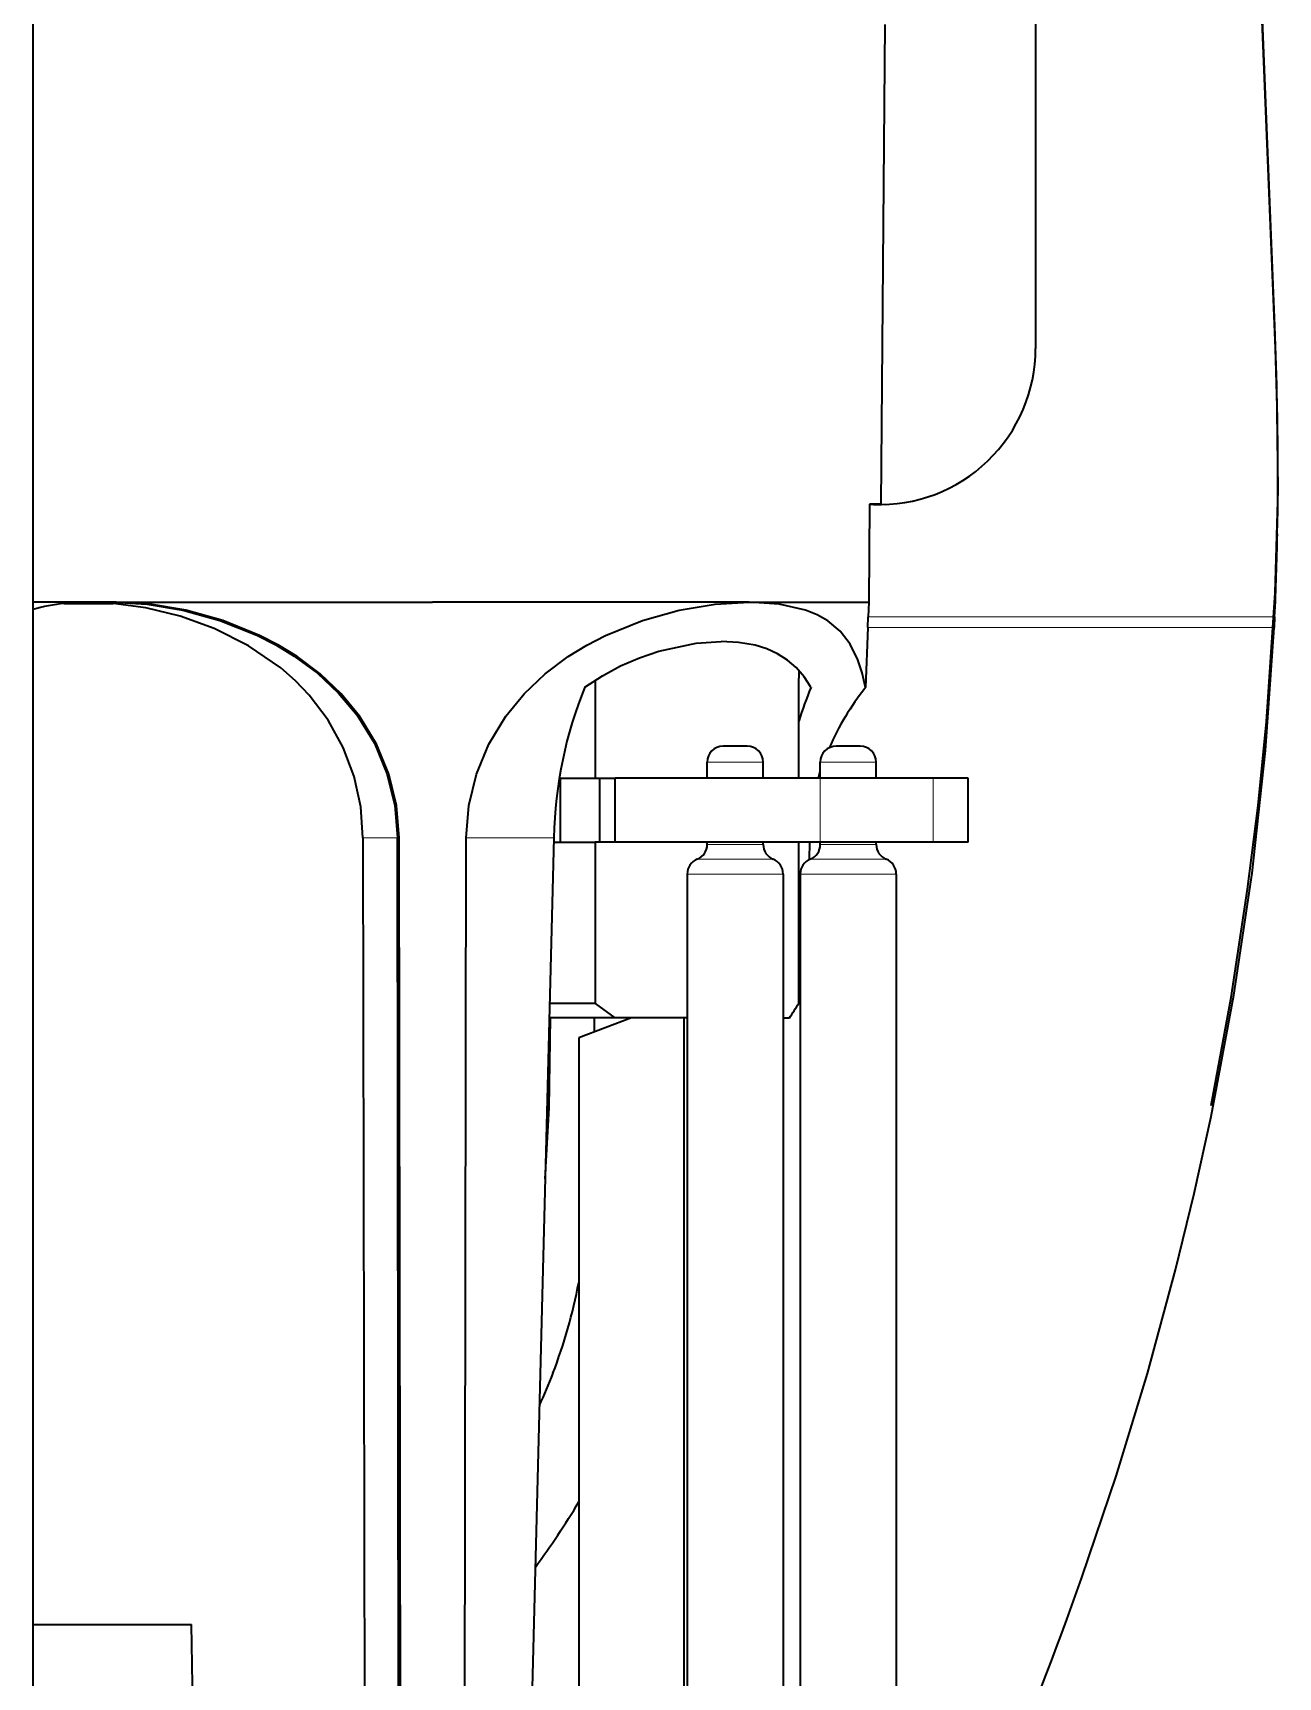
# Model space of a CAD drawing. Extents: x 370 to 946, y 143 to 764.
# Drawn here: x 593.88 to 609.45, y 181.02 to 201.58 of the extents above; entities that cross this region are included whole.
import ezdxf

# ---------------------------------------------------------------- set-up
doc = ezdxf.new("R2010")
doc.units = 0

msp = doc.modelspace()

# ---------------------------------------------------------------- linework, layer by layer
at = {"color": 7, "lineweight": 35}
for p, q in [((609.421, 197.637), (608.251, 226.764)), ((606.421, 222.525), (606.421, 197.637)), ((593.88, 206.014), (593.88, 177.014))]:
    msp.add_line(p, q, dxfattribs=at)
at = {"color": 7, "lineweight": 35, "ltscale": 0.150005}
msp.add_line((604.489, 195.688), (604.54, 201.688), dxfattribs=at)
at = {"color": 7, "lineweight": 35, "ltscale": 0.030604}
msp.add_line((604.343, 195.688), (604.337, 194.464), dxfattribs=at)
at = {"color": 7, "lineweight": 35, "ltscale": 0.001277}
for p, q in [((604.343, 195.688), (604.394, 195.685)), ((604.489, 195.688), (604.54, 195.685))]:
    msp.add_line(p, q, dxfattribs=at)
at = {"color": 7, "lineweight": 35, "ltscale": 0.003647}
msp.add_line((604.489, 195.688), (604.343, 195.688), dxfattribs=at)
at = {"color": 7, "lineweight": 35, "ltscale": 0.016602}
msp.add_line((594.544, 194.464), (593.88, 194.464), dxfattribs=at)
at = {"color": 7, "lineweight": 35, "ltscale": 0.01525}
msp.add_line((594.273, 194.449), (594.883, 194.449), dxfattribs=at)
at = {"color": 7, "lineweight": 35, "ltscale": 0.007999}
msp.add_line((594.887, 194.464), (594.567, 194.464), dxfattribs=at)
at = {"color": 7, "lineweight": 35, "ltscale": 0.000842285}
msp.add_line((594.921, 194.464), (594.887, 194.464), dxfattribs=at)
at = {"color": 7, "lineweight": 35, "ltscale": 0.098994}
for p in [(594.921, 194.464), (602.84, 194.464)]:
    msp.add_line(p, (598.88, 194.464), dxfattribs=at)
at = {"color": 7, "lineweight": 35, "ltscale": 0.03743}
msp.add_line((602.84, 194.464), (604.337, 194.464), dxfattribs=at)
at = {"color": 7, "lineweight": 35, "ltscale": 0.004614}
msp.add_line((604.337, 194.464), (604.329, 194.279), dxfattribs=at)
at = {"color": 7, "lineweight": 35, "ltscale": 0.018812}
msp.add_line((604.323, 194.148), (604.292, 193.396), dxfattribs=at)
at = {"color": 7, "lineweight": 35, "ltscale": 0.003285}
msp.add_line((604.323, 194.148), (604.329, 194.279), dxfattribs=at)
at = {"color": 7, "lineweight": 13, "ltscale": 0.127037}
msp.add_line((604.323, 194.148), (609.404, 194.148), dxfattribs=at)
at = {"color": 7, "lineweight": 13, "ltscale": 0.127051}
msp.add_line((604.329, 194.279), (609.411, 194.279), dxfattribs=at)
at = {"color": 7, "lineweight": 35, "ltscale": 0.003286}
msp.add_line((609.411, 194.279), (609.404, 194.148), dxfattribs=at)
at = {"color": 7, "lineweight": 35, "ltscale": 0.002538}
msp.add_line((603.459, 193.613), (603.459, 193.512), dxfattribs=at)
at = {"color": 7, "lineweight": 35, "ltscale": 0.031198}
msp.add_line((603.459, 192.264), (603.459, 193.512), dxfattribs=at)
at = {"color": 7, "lineweight": 35, "ltscale": 0.030621}
msp.add_line((600.914, 193.489), (600.914, 192.264), dxfattribs=at)
at = {"color": 7, "lineweight": 35, "ltscale": 0.0075}
for p, q in [((602.814, 192.664), (602.514, 192.664)), ((604.228, 192.664), (603.928, 192.664))]:
    msp.add_line(p, q, dxfattribs=at)
at = {"color": 7, "lineweight": 35, "ltscale": 0.005}
for p, q in [((602.314, 192.264), (602.314, 192.464)), ((603.014, 192.264), (603.014, 192.464)), ((603.728, 192.264), (603.728, 192.464)), ((604.428, 192.264), (604.428, 192.464))]:
    msp.add_line(p, q, dxfattribs=at)
at = {"color": 7, "lineweight": 13, "ltscale": 0.0175}
for p, q in [((603.014, 192.464), (602.314, 192.464)), ((604.428, 192.464), (603.728, 192.464))]:
    msp.add_line(p, q, dxfattribs=at)
at = {"color": 7, "lineweight": 35, "ltscale": 0.002081}
msp.add_line((603.705, 192.264), (603.728, 192.343), dxfattribs=at)
at = {"color": 7, "lineweight": 35, "ltscale": 0.000205994}
msp.add_line((600.465, 192.264), (600.473, 192.264), dxfattribs=at)
at = {"color": 7, "lineweight": 35, "ltscale": 0.02}
for p, q in [((600.473, 192.264), (600.473, 191.464)), ((600.968, 192.264), (600.968, 191.464)), ((601.164, 191.464), (601.164, 192.264)), ((605.578, 191.464), (605.578, 192.264))]:
    msp.add_line(p, q, dxfattribs=at)
at = {"color": 7, "lineweight": 35, "ltscale": 0.012375}
msp.add_line((600.473, 192.264), (600.968, 192.264), dxfattribs=at)
at = {"color": 7, "lineweight": 35, "ltscale": 0.00925}
msp.add_line((600.544, 192.264), (600.914, 192.264), dxfattribs=at)
at = {"color": 7, "lineweight": 35, "ltscale": 0.006258}
msp.add_line((600.914, 192.264), (601.164, 192.264), dxfattribs=at)
at = {"color": 7, "lineweight": 35, "ltscale": 0.004901}
msp.add_line((600.968, 192.264), (601.164, 192.264), dxfattribs=at)
at = {"color": 7, "lineweight": 35, "ltscale": 0.064017}
for p, q in [((603.725, 192.264), (601.164, 192.264)), ((603.725, 191.464), (601.164, 191.464))]:
    msp.add_line(p, q, dxfattribs=at)
at = {"color": 7, "lineweight": 13, "ltscale": 0.02}
for p, q in [((603.725, 192.264), (603.725, 191.464)), ((605.139, 192.264), (605.139, 191.464))]:
    msp.add_line(p, q, dxfattribs=at)
at = {"color": 7, "lineweight": 35, "ltscale": 0.035356}
for p, q in [((605.139, 192.264), (603.725, 192.264)), ((605.139, 191.464), (603.725, 191.464))]:
    msp.add_line(p, q, dxfattribs=at)
at = {"color": 7, "lineweight": 35, "ltscale": 0.010983}
for p, q in [((605.578, 192.264), (605.139, 192.264)), ((605.578, 191.464), (605.139, 191.464))]:
    msp.add_line(p, q, dxfattribs=at)
at = {"color": 7, "lineweight": 35, "ltscale": 0.271008}
msp.add_line((598.008, 191.517), (598.027, 180.677), dxfattribs=at)
at = {"color": 7, "lineweight": 13, "ltscale": 0.010783}
msp.add_line((598.439, 191.517), (598.008, 191.517), dxfattribs=at)
at = {"color": 7, "lineweight": 13, "ltscale": 0.00052948}
msp.add_line((598.439, 191.517), (598.46, 191.517), dxfattribs=at)
at = {"color": 7, "lineweight": 35, "ltscale": 2.67029e-05}
msp.add_line((598.439, 191.517), (598.439, 191.516), dxfattribs=at)
at = {"color": 7, "lineweight": 35, "ltscale": 0.270982}
msp.add_line((598.455, 180.677), (598.439, 191.516), dxfattribs=at)
at = {"color": 7, "lineweight": 35, "ltscale": 0.420083}
for p, q in [((598.485, 174.714), (598.46, 191.517)), ((599.276, 174.714), (599.3, 191.517))]:
    msp.add_line(p, q, dxfattribs=at)
at = {"color": 7, "lineweight": 13, "ltscale": 0.027385}
msp.add_line((600.396, 191.517), (599.3, 191.517), dxfattribs=at)
at = {"color": 7, "lineweight": 35, "ltscale": 0.412715}
msp.add_line((600.396, 191.517), (599.978, 175.014), dxfattribs=at)
at = {"color": 7, "lineweight": 35, "ltscale": 0.001965}
msp.add_line((600.394, 191.464), (600.473, 191.464), dxfattribs=at)
at = {"color": 7, "lineweight": 35, "ltscale": 0.012984}
msp.add_line((600.394, 191.464), (600.914, 191.464), dxfattribs=at)
at = {"color": 7, "lineweight": 35, "ltscale": 0.001768}
msp.add_line((600.473, 191.464), (600.544, 191.464), dxfattribs=at)
at = {"color": 7, "lineweight": 35, "ltscale": 0.01172}
msp.add_line((601.382, 191.464), (600.914, 191.464), dxfattribs=at)
at = {"color": 7, "lineweight": 35, "ltscale": 0.050449}
for p, q in [((600.914, 191.464), (600.914, 189.446)), ((603.459, 189.446), (603.459, 191.464))]:
    msp.add_line(p, q, dxfattribs=at)
at = {"color": 7, "lineweight": 35, "ltscale": 0.023288}
msp.add_line((602.314, 191.464), (601.382, 191.464), dxfattribs=at)
at = {"color": 7, "lineweight": 35, "ltscale": 0.000729752}
for p, q in [((602.314, 191.434), (602.314, 191.464)), ((603.014, 191.434), (603.014, 191.464)), ((603.728, 191.434), (603.728, 191.464)), ((604.428, 191.434), (604.428, 191.464))]:
    msp.add_line(p, q, dxfattribs=at)
at = {"color": 7, "lineweight": 35, "ltscale": 0.005176}
msp.add_line((603.221, 191.464), (603.014, 191.464), dxfattribs=at)
at = {"color": 7, "lineweight": 35, "ltscale": 0.005959}
msp.add_line((603.459, 191.464), (603.221, 191.464), dxfattribs=at)
at = {"color": 7, "lineweight": 35, "ltscale": 0.005451}
msp.add_line((603.595, 191.246), (603.597, 191.464), dxfattribs=at)
at = {"color": 7, "lineweight": 13, "ltscale": 0.01602}
msp.add_line((602.83, 191.249), (602.189, 191.249), dxfattribs=at)
at = {"color": 7, "lineweight": 13, "ltscale": 0.011804}
msp.add_line((602.786, 191.434), (602.314, 191.434), dxfattribs=at)
at = {"color": 7, "lineweight": 13, "ltscale": 0.005696}
msp.add_line((603.014, 191.434), (602.786, 191.434), dxfattribs=at)
at = {"color": 7, "lineweight": 13, "ltscale": 0.00773}
msp.add_line((603.139, 191.249), (602.83, 191.249), dxfattribs=at)
at = {"color": 7, "lineweight": 13, "ltscale": 0.015598}
msp.add_line((604.227, 191.249), (603.603, 191.249), dxfattribs=at)
at = {"color": 7, "lineweight": 13, "ltscale": 0.011493}
msp.add_line((604.188, 191.434), (603.728, 191.434), dxfattribs=at)
at = {"color": 7, "lineweight": 13, "ltscale": 0.006007}
msp.add_line((604.428, 191.434), (604.188, 191.434), dxfattribs=at)
at = {"color": 7, "lineweight": 13, "ltscale": 0.008153}
msp.add_line((604.553, 191.249), (604.227, 191.249), dxfattribs=at)
at = {"color": 7, "lineweight": 13, "ltscale": 0.020236}
msp.add_line((602.064, 191.064), (602.873, 191.064), dxfattribs=at)
at = {"color": 7, "lineweight": 35, "ltscale": 0.30125}
for p, q in [((602.064, 191.064), (602.064, 179.014)), ((603.264, 191.064), (603.264, 179.014)), ((603.478, 191.064), (603.478, 179.014)), ((604.678, 191.064), (604.678, 179.014))]:
    msp.add_line(p, q, dxfattribs=at)
at = {"color": 7, "lineweight": 13, "ltscale": 0.009764}
msp.add_line((602.873, 191.064), (603.264, 191.064), dxfattribs=at)
at = {"color": 7, "lineweight": 13, "ltscale": 0.019702}
msp.add_line((603.478, 191.064), (604.266, 191.064), dxfattribs=at)
at = {"color": 7, "lineweight": 13, "ltscale": 0.010298}
msp.add_line((604.266, 191.064), (604.678, 191.064), dxfattribs=at)
at = {"color": 7, "lineweight": 35, "ltscale": 0.014261}
msp.add_line((600.914, 189.446), (600.343, 189.446), dxfattribs=at)
at = {"color": 7, "lineweight": 35, "ltscale": 0.007663}
msp.add_line((600.914, 189.446), (601.16, 189.264), dxfattribs=at)
at = {"color": 7, "lineweight": 35, "ltscale": 0.02054}
msp.add_line((601.16, 189.264), (600.339, 189.264), dxfattribs=at)
at = {"color": 7, "lineweight": 35, "ltscale": 0.017596}
msp.add_line((601.367, 189.264), (600.709, 189.014), dxfattribs=at)
at = {"color": 7, "lineweight": 35, "ltscale": 0.004373}
msp.add_line((600.906, 189.089), (600.906, 189.264), dxfattribs=at)
at = {"color": 7, "lineweight": 35, "ltscale": 0.022592}
msp.add_line((602.064, 189.264), (601.16, 189.264), dxfattribs=at)
at = {"color": 7, "lineweight": 35, "ltscale": 0.35625}
msp.add_line((602.025, 175.014), (602.025, 189.264), dxfattribs=at)
at = {"color": 7, "lineweight": 35, "ltscale": 0.001949}
msp.add_line((603.264, 189.264), (603.342, 189.264), dxfattribs=at)
at = {"color": 7, "lineweight": 35, "ltscale": 0.35}
msp.add_line((600.709, 189.014), (600.709, 175.014), dxfattribs=at)
at = {"color": 7, "lineweight": 35, "ltscale": 0.049574}
msp.add_line((593.88, 181.677), (595.863, 181.677), dxfattribs=at)
at = {"color": 7, "lineweight": 35, "ltscale": 0.025004}
msp.add_line((595.88, 180.677), (595.863, 181.677), dxfattribs=at)
at = {"color": 7, "lineweight": 35}
for points in [[(608.617, 188.171), (608.866, 189.519), (609.072, 190.874), (609.204, 191.921), (609.311, 192.971), (609.419, 194.582), (609.455, 195.868), (609.44, 197.178), (609.412, 197.918), (609.127, 205.061), (608.551, 219.324), (608.251, 226.764)], [(598.008, 191.517), (597.98, 191.904), (597.898, 192.284), (597.761, 192.648), (597.572, 192.99), (597.335, 193.302), (597.165, 193.479), (596.981, 193.641), (596.579, 193.919), (596.148, 194.135), (595.721, 194.288), (595.295, 194.392), (594.883, 194.449)], [(594.887, 194.464), (595.308, 194.439), (595.756, 194.364), (596.219, 194.237), (596.683, 194.051), (596.92, 193.93), (597.149, 193.79), (597.438, 193.576), (597.703, 193.328), (597.935, 193.049), (598.151, 192.699), (598.309, 192.322), (598.406, 191.924), (598.439, 191.517)], [(598.46, 191.517), (598.428, 191.92), (598.334, 192.314), (598.178, 192.689), (597.967, 193.037), (597.736, 193.318), (597.473, 193.568), (597.184, 193.785), (596.954, 193.926), (596.716, 194.049), (596.257, 194.235), (595.795, 194.363), (595.346, 194.438), (594.921, 194.464)], [(599.3, 191.517), (599.332, 191.92), (599.427, 192.314), (599.582, 192.689), (599.794, 193.037), (600.024, 193.318), (600.288, 193.568), (600.577, 193.785), (600.807, 193.926), (601.044, 194.049), (601.504, 194.235), (601.965, 194.363), (602.415, 194.438), (602.84, 194.464)], [(604.292, 193.396), (604.252, 193.579), (604.198, 193.745), (604.102, 193.939), (603.978, 194.1), (603.823, 194.229), (603.691, 194.305), (603.544, 194.364), (603.213, 194.44), (602.84, 194.464)], [(606.999, 182.264), (607.429, 183.535), (607.82, 184.818), (608.172, 186.112), (608.405, 187.07), (608.616, 188.033), (608.901, 189.55), (609.129, 191.076), (609.297, 192.609), (609.404, 194.148)], [(600.783, 193.4), (601.003, 193.544), (601.23, 193.666), (601.469, 193.77), (601.709, 193.853), (602.174, 193.952), (602.487, 193.973)], [(603.612, 193.4), (603.527, 193.532), (603.428, 193.646), (603.318, 193.74), (603.195, 193.818), (603.059, 193.879), (602.913, 193.925), (602.707, 193.961), (602.487, 193.973)], [(600.288, 187.251), (600.339, 188.138), (600.354, 189.264)]]:
    msp.add_lwpolyline(points, dxfattribs=at)
for centre, radius, start, end in [((604.467, 197.638), 1.954, 267.8624, 359.962), ((570.651, 196.077), 38.801, 358.8836, 2.3041), ((570.714, 196.077), 38.739, 357.3397, 358.8813), ((594.46, 192.459), 1.998, 95.363, 106.8526), ((594.56, 191.56), 2.904, 89.8705, 95.6826), ((594.561, 190.869), 3.594, 84.8707, 89.9128), ((606.951, 191.284), 3.395, 141.5331, 156.3979), ((602.514, 192.464), 0.2, 90, 180), ((602.814, 192.464), 0.2, 0, 90), ((603.928, 192.464), 0.2, 90, 180), ((604.228, 192.464), 0.2, 0, 90), ((602.264, 191.064), 0.2, 112.0394, 179.985), ((602.114, 191.434), 0.2, 292.0243, 360), ((603.214, 191.434), 0.2, 180, 247.9757), ((603.064, 191.064), 0.2, 0.0151, 67.9606), ((603.678, 191.064), 0.2, 112.0394, 179.985), ((603.528, 191.434), 0.2, 292.0243, 360), ((604.628, 191.434), 0.2, 180, 247.9757), ((604.478, 191.064), 0.2, 0.0151, 67.9606), ((599.197, 192.07), 5.005, 325.9033, 328.3844), ((593.983, 187.254), 6.849, 339.1804, 349.0689), ((594.127, 187.214), 6.701, 335.3255, 339.0685), ((592.232, 188.284), 9.879, 323.4152, 329.1), ((563.059, 197.725), 46.581, 333.3487, 340.6152)]:
    msp.add_arc(centre, radius, start, end, dxfattribs=at)
for centre, end_param in [((603.222, 191.374), 1.535016), ((606.051, 191.374), 1.158522)]:
    msp.add_ellipse(centre, major_axis=(0, 4), ratio=0.707107, start_param=1.039623, end_param=end_param, dxfattribs=at)

doc.saveas('drawing.dxf')
